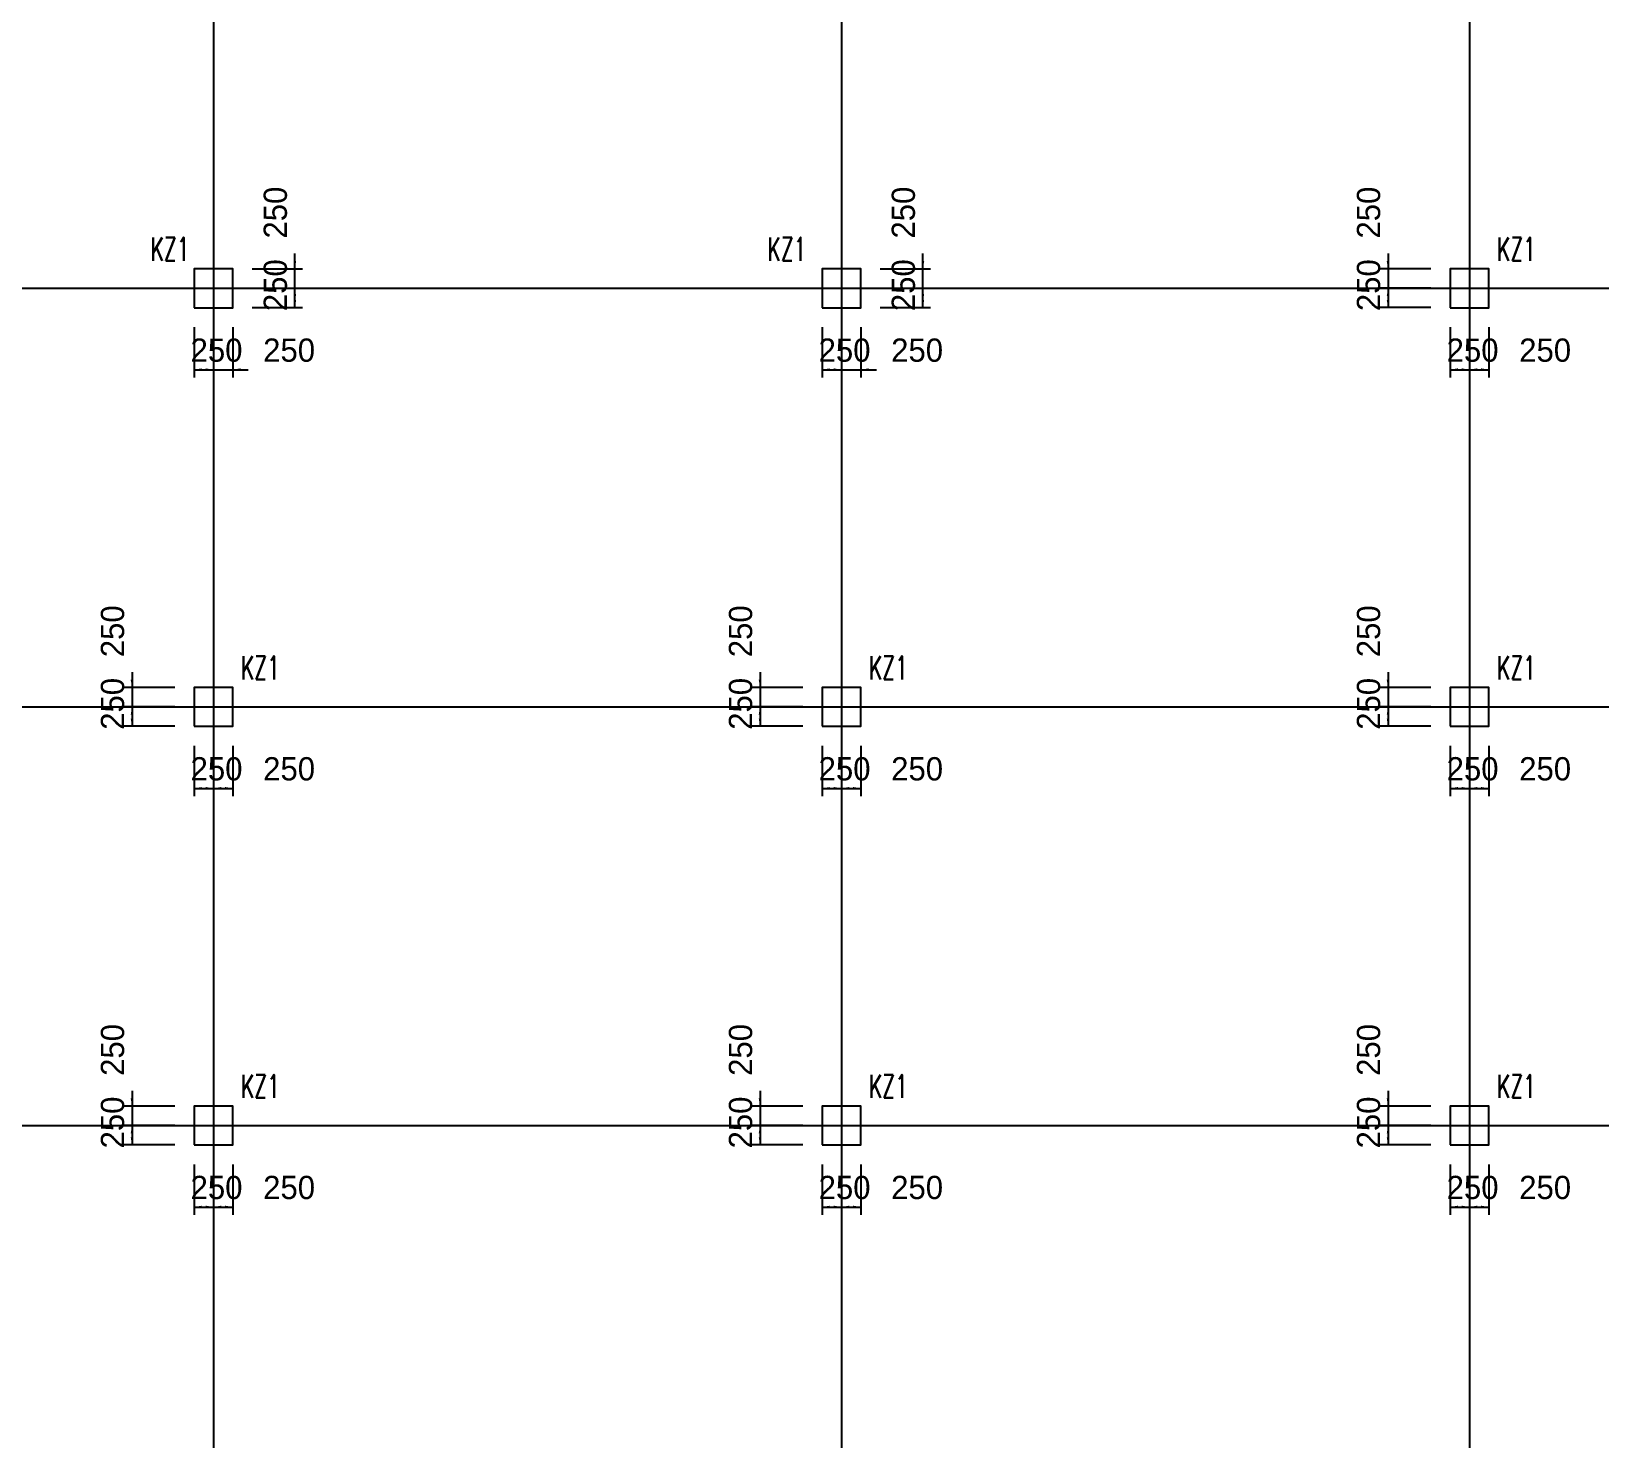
# Model space of a CAD drawing. Extents: x 19107 to 699106, y -67310 to 245688.
# Drawn here: x 536410 to 556637, y 107050 to 125202 of the extents above; entities that cross this region are included whole.
import ezdxf

# ---------------------------------------------------------------- set-up
doc = ezdxf.new("R2010")
doc.units = 0
doc.header["$LTSCALE"] = 100
doc.header["$MEASUREMENT"] = 0
doc.layers.add('DIM', color=3, linetype='Continuous')
doc.layers.add('DOTE', color=253, linetype='Continuous')
doc.layers.add('Select Column Frame Position', color=7, linetype='Continuous', lineweight=0)
doc.styles.get("Standard").update_dxf_attribs({"font": 'standard'})
doc.styles.add('汉字', font='汉字')
doc.dimstyles.get("Standard").update_dxf_attribs({"dimtxt": 300, "dimasz": 100, "dimexe": 100, "dimexo": 250, "dimgap": 100, "dimtad": 0, "dimtoh": 1, "dimdec": 0, "dimdsep": 46, "dimcen": 0.09, "dimclrt": 7, "dimadec": 0, "dimazin": 0, "dimtfac": 1, "dimtdec": 4, "dimtofl": 0, "dimtmove": 0, "dimatfit": 3, "dimfxl": 1, "dimtolj": 1, "dimtzin": 0, "dimarcsym": 0})

# ---------------------------------------------------------------- blocks, each defined once
blk = doc.blocks.new('*D3245')
at = {"layer": 'DIM', "color": 0, "linetype": 'ByBlock', "lineweight": -2}
for p, q in [((537708, 116938), (537708, 116288)), ((538258, 116738), (537608, 116738)), ((538258, 116488), (537608, 116488))]:
    blk.add_line(p, q, dxfattribs=at)
for points in [[(537708, 116738), (537691, 116838), (537725, 116838)], [(537708, 116488), (537725, 116388), (537691, 116388)]]:
    blk.add_solid(points, dxfattribs=at)
at = {"layer": 'DIM', "color": 7, "linetype": 'Continuous', "lineweight": -2, "insert": (537458, 117464), "char_height": 300, "width": 566.67, "attachment_point": 5, "rotation": 90, "style": '汉字'}
blk.add_mtext('250', dxfattribs=at)
blk = doc.blocks.new('*D3611')
at = {"layer": 'DIM', "color": 0, "linetype": 'ByBlock', "lineweight": -2}
for p, q in [((538258, 116488), (537608, 116488)), ((537708, 116488), (537708, 116238)), ((538258, 116238), (537608, 116238))]:
    blk.add_line(p, q, dxfattribs=at)
for points in [[(537708, 116488), (537725, 116388), (537691, 116388)], [(537708, 116238), (537691, 116338), (537725, 116338)]]:
    blk.add_solid(points, dxfattribs=at)
at = {"layer": 'DIM', "color": 7, "linetype": 'Continuous', "lineweight": -2, "insert": (537458, 116528), "char_height": 300, "width": 566.67, "attachment_point": 5, "rotation": 90, "style": '汉字'}
blk.add_mtext('250', dxfattribs=at)
blk = doc.blocks.new('*D3933')
at = {"layer": 'DIM', "color": 0, "linetype": 'ByBlock', "lineweight": -2}
for p, q in [((538508, 115988), (538508, 115338)), ((538758, 115988), (538758, 115338)), ((538508, 115438), (538758, 115438))]:
    blk.add_line(p, q, dxfattribs=at)
for points in [[(538508, 115438), (538608, 115455), (538608, 115421)], [(538758, 115438), (538658, 115421), (538658, 115455)]]:
    blk.add_solid(points, dxfattribs=at)
at = {"layer": 'DIM', "color": 7, "linetype": 'Continuous', "lineweight": -2, "insert": (538798, 115688), "char_height": 300, "width": 566.67, "attachment_point": 5, "style": '汉字'}
blk.add_mtext('250', dxfattribs=at)
blk = doc.blocks.new('*D1663')
at = {"layer": 'DIM', "color": 0, "linetype": 'ByBlock', "lineweight": -2}
for p, q in [((538758, 115988), (538758, 115338)), ((539008, 115988), (539008, 115338)), ((538758, 115438), (539008, 115438))]:
    blk.add_line(p, q, dxfattribs=at)
for points in [[(538758, 115438), (538858, 115455), (538858, 115421)], [(539008, 115438), (538908, 115421), (538908, 115455)]]:
    blk.add_solid(points, dxfattribs=at)
at = {"layer": 'DIM', "color": 7, "linetype": 'Continuous', "lineweight": -2, "insert": (539734, 115688), "char_height": 300, "width": 566.67, "attachment_point": 5, "style": '汉字'}
blk.add_mtext('250', dxfattribs=at)
blk = doc.blocks.new('*D1996')
at = {"layer": 'DIM', "color": 0, "linetype": 'ByBlock', "lineweight": -2}
for p, q in [((537708, 111538), (537708, 110888)), ((538258, 111338), (537608, 111338)), ((538258, 111088), (537608, 111088))]:
    blk.add_line(p, q, dxfattribs=at)
for points in [[(537708, 111338), (537691, 111438), (537725, 111438)], [(537708, 111088), (537725, 110988), (537691, 110988)]]:
    blk.add_solid(points, dxfattribs=at)
at = {"layer": 'DIM', "color": 7, "linetype": 'Continuous', "lineweight": -2, "insert": (537458, 112064), "char_height": 300, "width": 566.67, "attachment_point": 5, "rotation": 90, "style": '汉字'}
blk.add_mtext('250', dxfattribs=at)
blk = doc.blocks.new('*D2348')
at = {"layer": 'DIM', "color": 0, "linetype": 'ByBlock', "lineweight": -2}
for p, q in [((538258, 111088), (537608, 111088)), ((537708, 111088), (537708, 110838)), ((538258, 110838), (537608, 110838))]:
    blk.add_line(p, q, dxfattribs=at)
for points in [[(537708, 111088), (537725, 110988), (537691, 110988)], [(537708, 110838), (537691, 110938), (537725, 110938)]]:
    blk.add_solid(points, dxfattribs=at)
at = {"layer": 'DIM', "color": 7, "linetype": 'Continuous', "lineweight": -2, "insert": (537458, 111128), "char_height": 300, "width": 566.67, "attachment_point": 5, "rotation": 90, "style": '汉字'}
blk.add_mtext('250', dxfattribs=at)
blk = doc.blocks.new('*D2653')
at = {"layer": 'DIM', "color": 0, "linetype": 'ByBlock', "lineweight": -2}
for p, q in [((538508, 110588), (538508, 109938)), ((538758, 110588), (538758, 109938)), ((538508, 110038), (538758, 110038))]:
    blk.add_line(p, q, dxfattribs=at)
for points in [[(538508, 110038), (538608, 110055), (538608, 110021)], [(538758, 110038), (538658, 110021), (538658, 110055)]]:
    blk.add_solid(points, dxfattribs=at)
at = {"layer": 'DIM', "color": 7, "linetype": 'Continuous', "lineweight": -2, "insert": (538798, 110288), "char_height": 300, "width": 566.67, "attachment_point": 5, "style": '汉字'}
blk.add_mtext('250', dxfattribs=at)
blk = doc.blocks.new('*D52')
at = {"layer": 'DIM', "color": 0, "linetype": 'ByBlock', "lineweight": -2}
for p, q in [((538758, 110588), (538758, 109938)), ((539008, 110588), (539008, 109938)), ((538758, 110038), (539008, 110038))]:
    blk.add_line(p, q, dxfattribs=at)
for points in [[(538758, 110038), (538858, 110055), (538858, 110021)], [(539008, 110038), (538908, 110021), (538908, 110055)]]:
    blk.add_solid(points, dxfattribs=at)
at = {"layer": 'DIM', "color": 7, "linetype": 'Continuous', "lineweight": -2, "insert": (539734, 110288), "char_height": 300, "width": 566.67, "attachment_point": 5, "style": '汉字'}
blk.add_mtext('250', dxfattribs=at)
blk = doc.blocks.new('*D295')
at = {"layer": 'DIM', "color": 0, "linetype": 'ByBlock', "lineweight": -2}
for p, q in [((545808, 116938), (545808, 116288)), ((546358, 116738), (545708, 116738)), ((546358, 116488), (545708, 116488))]:
    blk.add_line(p, q, dxfattribs=at)
for points in [[(545808, 116738), (545791, 116838), (545825, 116838)], [(545808, 116488), (545825, 116388), (545791, 116388)]]:
    blk.add_solid(points, dxfattribs=at)
at = {"layer": 'DIM', "color": 7, "linetype": 'Continuous', "lineweight": -2, "insert": (545558, 117464), "char_height": 300, "width": 566.67, "attachment_point": 5, "rotation": 90, "style": '汉字'}
blk.add_mtext('250', dxfattribs=at)
blk = doc.blocks.new('*D650')
at = {"layer": 'DIM', "color": 0, "linetype": 'ByBlock', "lineweight": -2}
for p, q in [((546358, 116488), (545708, 116488)), ((545808, 116488), (545808, 116238)), ((546358, 116238), (545708, 116238))]:
    blk.add_line(p, q, dxfattribs=at)
for points in [[(545808, 116488), (545825, 116388), (545791, 116388)], [(545808, 116238), (545791, 116338), (545825, 116338)]]:
    blk.add_solid(points, dxfattribs=at)
at = {"layer": 'DIM', "color": 7, "linetype": 'Continuous', "lineweight": -2, "insert": (545558, 116528), "char_height": 300, "width": 566.67, "attachment_point": 5, "rotation": 90, "style": '汉字'}
blk.add_mtext('250', dxfattribs=at)
blk = doc.blocks.new('*D3617')
at = {"layer": 'DIM', "color": 0, "linetype": 'ByBlock', "lineweight": -2}
for p, q in [((546608, 115988), (546608, 115338)), ((546858, 115988), (546858, 115338)), ((546608, 115438), (546858, 115438))]:
    blk.add_line(p, q, dxfattribs=at)
for points in [[(546608, 115438), (546708, 115455), (546708, 115421)], [(546858, 115438), (546758, 115421), (546758, 115455)]]:
    blk.add_solid(points, dxfattribs=at)
at = {"layer": 'DIM', "color": 7, "linetype": 'Continuous', "lineweight": -2, "insert": (546898, 115688), "char_height": 300, "width": 566.67, "attachment_point": 5, "style": '汉字'}
blk.add_mtext('250', dxfattribs=at)
blk = doc.blocks.new('*D3977')
at = {"layer": 'DIM', "color": 0, "linetype": 'ByBlock', "lineweight": -2}
for p, q in [((546858, 115988), (546858, 115338)), ((547108, 115988), (547108, 115338)), ((546858, 115438), (547108, 115438))]:
    blk.add_line(p, q, dxfattribs=at)
for points in [[(546858, 115438), (546958, 115455), (546958, 115421)], [(547108, 115438), (547008, 115421), (547008, 115455)]]:
    blk.add_solid(points, dxfattribs=at)
at = {"layer": 'DIM', "color": 7, "linetype": 'Continuous', "lineweight": -2, "insert": (547834, 115688), "char_height": 300, "width": 566.67, "attachment_point": 5, "style": '汉字'}
blk.add_mtext('250', dxfattribs=at)
blk = doc.blocks.new('*D961')
at = {"layer": 'DIM', "color": 0, "linetype": 'ByBlock', "lineweight": -2}
for p, q in [((538508, 121388), (538508, 120738)), ((538758, 121388), (538758, 120738)), ((538508, 120838), (538758, 120838))]:
    blk.add_line(p, q, dxfattribs=at)
for points in [[(538508, 120838), (538608, 120855), (538608, 120821)], [(538758, 120838), (538658, 120821), (538658, 120855)]]:
    blk.add_solid(points, dxfattribs=at)
at = {"layer": 'DIM', "color": 7, "linetype": 'Continuous', "lineweight": -2, "insert": (538798, 121088), "char_height": 300, "width": 566.67, "attachment_point": 5, "style": '汉字'}
blk.add_mtext('250', dxfattribs=at)
blk = doc.blocks.new('*D997')
at = {"layer": 'DIM', "color": 0, "linetype": 'ByBlock', "lineweight": -2}
for p, q in [((538758, 121388), (538758, 120738)), ((539008, 121388), (539008, 120738)), ((538558, 120838), (539208, 120838))]:
    blk.add_line(p, q, dxfattribs=at)
for points in [[(538758, 120838), (538658, 120821), (538658, 120855)], [(539008, 120838), (539108, 120855), (539108, 120821)]]:
    blk.add_solid(points, dxfattribs=at)
at = {"layer": 'DIM', "color": 7, "linetype": 'Continuous', "lineweight": -2, "insert": (539734, 121088), "char_height": 300, "width": 566.67, "attachment_point": 5, "style": '汉字'}
blk.add_mtext('250', dxfattribs=at)
blk = doc.blocks.new('*D1326')
at = {"layer": 'DIM', "color": 0, "linetype": 'ByBlock', "lineweight": -2}
for p, q in [((539258, 121888), (539908, 121888)), ((539808, 121638), (539808, 121888)), ((539258, 121638), (539908, 121638))]:
    blk.add_line(p, q, dxfattribs=at)
for points in [[(539808, 121888), (539825, 121788), (539791, 121788)], [(539808, 121638), (539791, 121738), (539825, 121738)]]:
    blk.add_solid(points, dxfattribs=at)
at = {"layer": 'DIM', "color": 7, "linetype": 'Continuous', "lineweight": -2, "insert": (539558, 121928), "char_height": 300, "width": 566.67, "attachment_point": 5, "rotation": 90, "style": '汉字'}
blk.add_mtext('250', dxfattribs=at)
blk = doc.blocks.new('*D1679')
at = {"layer": 'DIM', "color": 0, "linetype": 'ByBlock', "lineweight": -2}
for p, q in [((539808, 121688), (539808, 122338)), ((539258, 122138), (539908, 122138)), ((539258, 121888), (539908, 121888))]:
    blk.add_line(p, q, dxfattribs=at)
for points in [[(539808, 122138), (539791, 122238), (539825, 122238)], [(539808, 121888), (539825, 121788), (539791, 121788)]]:
    blk.add_solid(points, dxfattribs=at)
at = {"layer": 'DIM', "color": 7, "linetype": 'Continuous', "lineweight": -2, "insert": (539558, 122864), "char_height": 300, "width": 566.67, "attachment_point": 5, "rotation": 90, "style": '汉字'}
blk.add_mtext('250', dxfattribs=at)
blk = doc.blocks.new('*D4652')
at = {"layer": 'DIM', "color": 0, "linetype": 'ByBlock', "lineweight": -2}
for p, q in [((546608, 121388), (546608, 120738)), ((546858, 121388), (546858, 120738)), ((546608, 120838), (546858, 120838))]:
    blk.add_line(p, q, dxfattribs=at)
for points in [[(546608, 120838), (546708, 120855), (546708, 120821)], [(546858, 120838), (546758, 120821), (546758, 120855)]]:
    blk.add_solid(points, dxfattribs=at)
at = {"layer": 'DIM', "color": 7, "linetype": 'Continuous', "lineweight": -2, "insert": (546898, 121088), "char_height": 300, "width": 566.67, "attachment_point": 5, "style": '汉字'}
blk.add_mtext('250', dxfattribs=at)
blk = doc.blocks.new('*D5018')
at = {"layer": 'DIM', "color": 0, "linetype": 'ByBlock', "lineweight": -2}
for p, q in [((546858, 121388), (546858, 120738)), ((547108, 121388), (547108, 120738)), ((546658, 120838), (547308, 120838))]:
    blk.add_line(p, q, dxfattribs=at)
for points in [[(546858, 120838), (546758, 120821), (546758, 120855)], [(547108, 120838), (547208, 120855), (547208, 120821)]]:
    blk.add_solid(points, dxfattribs=at)
at = {"layer": 'DIM', "color": 7, "linetype": 'Continuous', "lineweight": -2, "insert": (547834, 121088), "char_height": 300, "width": 566.67, "attachment_point": 5, "style": '汉字'}
blk.add_mtext('250', dxfattribs=at)
blk = doc.blocks.new('*D35')
at = {"layer": 'DIM', "color": 0, "linetype": 'ByBlock', "lineweight": -2}
for p, q in [((547358, 121888), (548008, 121888)), ((547908, 121638), (547908, 121888)), ((547358, 121638), (548008, 121638))]:
    blk.add_line(p, q, dxfattribs=at)
for points in [[(547908, 121888), (547925, 121788), (547891, 121788)], [(547908, 121638), (547891, 121738), (547925, 121738)]]:
    blk.add_solid(points, dxfattribs=at)
at = {"layer": 'DIM', "color": 7, "linetype": 'Continuous', "lineweight": -2, "insert": (547658, 121928), "char_height": 300, "width": 566.67, "attachment_point": 5, "rotation": 90, "style": '汉字'}
blk.add_mtext('250', dxfattribs=at)
blk = doc.blocks.new('*D394')
at = {"layer": 'DIM', "color": 0, "linetype": 'ByBlock', "lineweight": -2}
for p, q in [((547908, 121688), (547908, 122338)), ((547358, 122138), (548008, 122138)), ((547358, 121888), (548008, 121888))]:
    blk.add_line(p, q, dxfattribs=at)
for points in [[(547908, 122138), (547891, 122238), (547925, 122238)], [(547908, 121888), (547925, 121788), (547891, 121788)]]:
    blk.add_solid(points, dxfattribs=at)
at = {"layer": 'DIM', "color": 7, "linetype": 'Continuous', "lineweight": -2, "insert": (547658, 122864), "char_height": 300, "width": 566.67, "attachment_point": 5, "rotation": 90, "style": '汉字'}
blk.add_mtext('250', dxfattribs=at)
blk = doc.blocks.new('*D3347')
at = {"layer": 'DIM', "color": 0, "linetype": 'ByBlock', "lineweight": -2}
for p, q in [((553908, 122338), (553908, 121688)), ((554458, 122138), (553808, 122138)), ((554458, 121888), (553808, 121888))]:
    blk.add_line(p, q, dxfattribs=at)
for points in [[(553908, 122138), (553891, 122238), (553925, 122238)], [(553908, 121888), (553925, 121788), (553891, 121788)]]:
    blk.add_solid(points, dxfattribs=at)
at = {"layer": 'DIM', "color": 7, "linetype": 'Continuous', "lineweight": -2, "insert": (553658, 122864), "char_height": 300, "width": 566.67, "attachment_point": 5, "rotation": 90, "style": '汉字'}
blk.add_mtext('250', dxfattribs=at)
blk = doc.blocks.new('*D3721')
at = {"layer": 'DIM', "color": 0, "linetype": 'ByBlock', "lineweight": -2}
for p, q in [((554458, 121888), (553808, 121888)), ((553908, 121888), (553908, 121638)), ((554458, 121638), (553808, 121638))]:
    blk.add_line(p, q, dxfattribs=at)
for points in [[(553908, 121888), (553925, 121788), (553891, 121788)], [(553908, 121638), (553891, 121738), (553925, 121738)]]:
    blk.add_solid(points, dxfattribs=at)
at = {"layer": 'DIM', "color": 7, "linetype": 'Continuous', "lineweight": -2, "insert": (553658, 121928), "char_height": 300, "width": 566.67, "attachment_point": 5, "rotation": 90, "style": '汉字'}
blk.add_mtext('250', dxfattribs=at)
blk = doc.blocks.new('*D4047')
at = {"layer": 'DIM', "color": 0, "linetype": 'ByBlock', "lineweight": -2}
for p, q in [((554708, 121388), (554708, 120738)), ((554958, 121388), (554958, 120738)), ((554708, 120838), (554958, 120838))]:
    blk.add_line(p, q, dxfattribs=at)
for points in [[(554708, 120838), (554808, 120855), (554808, 120821)], [(554958, 120838), (554858, 120821), (554858, 120855)]]:
    blk.add_solid(points, dxfattribs=at)
at = {"layer": 'DIM', "color": 7, "linetype": 'Continuous', "lineweight": -2, "insert": (554998, 121088), "char_height": 300, "width": 566.67, "attachment_point": 5, "style": '汉字'}
blk.add_mtext('250', dxfattribs=at)
blk = doc.blocks.new('*D4410')
at = {"layer": 'DIM', "color": 0, "linetype": 'ByBlock', "lineweight": -2}
for p, q in [((554958, 121388), (554958, 120738)), ((555208, 121388), (555208, 120738)), ((554958, 120838), (555208, 120838))]:
    blk.add_line(p, q, dxfattribs=at)
for points in [[(554958, 120838), (555058, 120855), (555058, 120821)], [(555208, 120838), (555108, 120821), (555108, 120855)]]:
    blk.add_solid(points, dxfattribs=at)
at = {"layer": 'DIM', "color": 7, "linetype": 'Continuous', "lineweight": -2, "insert": (555934, 121088), "char_height": 300, "width": 566.67, "attachment_point": 5, "style": '汉字'}
blk.add_mtext('250', dxfattribs=at)
blk = doc.blocks.new('*D625')
at = {"layer": 'DIM', "color": 0, "linetype": 'ByBlock', "lineweight": -2}
for p, q in [((553908, 116938), (553908, 116288)), ((554458, 116738), (553808, 116738)), ((554458, 116488), (553808, 116488))]:
    blk.add_line(p, q, dxfattribs=at)
for points in [[(553908, 116738), (553891, 116838), (553925, 116838)], [(553908, 116488), (553925, 116388), (553891, 116388)]]:
    blk.add_solid(points, dxfattribs=at)
at = {"layer": 'DIM', "color": 7, "linetype": 'Continuous', "lineweight": -2, "insert": (553658, 117464), "char_height": 300, "width": 566.67, "attachment_point": 5, "rotation": 90, "style": '汉字'}
blk.add_mtext('250', dxfattribs=at)
blk = doc.blocks.new('*D3635')
at = {"layer": 'DIM', "color": 0, "linetype": 'ByBlock', "lineweight": -2}
for p, q in [((554458, 116488), (553808, 116488)), ((553908, 116488), (553908, 116238)), ((554458, 116238), (553808, 116238))]:
    blk.add_line(p, q, dxfattribs=at)
for points in [[(553908, 116488), (553925, 116388), (553891, 116388)], [(553908, 116238), (553891, 116338), (553925, 116338)]]:
    blk.add_solid(points, dxfattribs=at)
at = {"layer": 'DIM', "color": 7, "linetype": 'Continuous', "lineweight": -2, "insert": (553658, 116528), "char_height": 300, "width": 566.67, "attachment_point": 5, "rotation": 90, "style": '汉字'}
blk.add_mtext('250', dxfattribs=at)
blk = doc.blocks.new('*D3956')
at = {"layer": 'DIM', "color": 0, "linetype": 'ByBlock', "lineweight": -2}
for p, q in [((554708, 115988), (554708, 115338)), ((554958, 115988), (554958, 115338)), ((554708, 115438), (554958, 115438))]:
    blk.add_line(p, q, dxfattribs=at)
for points in [[(554708, 115438), (554808, 115455), (554808, 115421)], [(554958, 115438), (554858, 115421), (554858, 115455)]]:
    blk.add_solid(points, dxfattribs=at)
at = {"layer": 'DIM', "color": 7, "linetype": 'Continuous', "lineweight": -2, "insert": (554998, 115688), "char_height": 300, "width": 566.67, "attachment_point": 5, "style": '汉字'}
blk.add_mtext('250', dxfattribs=at)
blk = doc.blocks.new('*D4330')
at = {"layer": 'DIM', "color": 0, "linetype": 'ByBlock', "lineweight": -2}
for p, q in [((554958, 115988), (554958, 115338)), ((555208, 115988), (555208, 115338)), ((554958, 115438), (555208, 115438))]:
    blk.add_line(p, q, dxfattribs=at)
for points in [[(554958, 115438), (555058, 115455), (555058, 115421)], [(555208, 115438), (555108, 115421), (555108, 115455)]]:
    blk.add_solid(points, dxfattribs=at)
at = {"layer": 'DIM', "color": 7, "linetype": 'Continuous', "lineweight": -2, "insert": (555934, 115688), "char_height": 300, "width": 566.67, "attachment_point": 5, "style": '汉字'}
blk.add_mtext('250', dxfattribs=at)
blk = doc.blocks.new('*D329')
at = {"layer": 'DIM', "color": 0, "linetype": 'ByBlock', "lineweight": -2}
for p, q in [((545808, 111538), (545808, 110888)), ((546358, 111338), (545708, 111338)), ((546358, 111088), (545708, 111088))]:
    blk.add_line(p, q, dxfattribs=at)
for points in [[(545808, 111338), (545791, 111438), (545825, 111438)], [(545808, 111088), (545825, 110988), (545791, 110988)]]:
    blk.add_solid(points, dxfattribs=at)
at = {"layer": 'DIM', "color": 7, "linetype": 'Continuous', "lineweight": -2, "insert": (545558, 112064), "char_height": 300, "width": 566.67, "attachment_point": 5, "rotation": 90, "style": '汉字'}
blk.add_mtext('250', dxfattribs=at)
blk = doc.blocks.new('*D682')
at = {"layer": 'DIM', "color": 0, "linetype": 'ByBlock', "lineweight": -2}
for p, q in [((546358, 111088), (545708, 111088)), ((545808, 111088), (545808, 110838)), ((546358, 110838), (545708, 110838))]:
    blk.add_line(p, q, dxfattribs=at)
for points in [[(545808, 111088), (545825, 110988), (545791, 110988)], [(545808, 110838), (545791, 110938), (545825, 110938)]]:
    blk.add_solid(points, dxfattribs=at)
at = {"layer": 'DIM', "color": 7, "linetype": 'Continuous', "lineweight": -2, "insert": (545558, 111128), "char_height": 300, "width": 566.67, "attachment_point": 5, "rotation": 90, "style": '汉字'}
blk.add_mtext('250', dxfattribs=at)
blk = doc.blocks.new('*D3647')
at = {"layer": 'DIM', "color": 0, "linetype": 'ByBlock', "lineweight": -2}
for p, q in [((546608, 110588), (546608, 109938)), ((546858, 110588), (546858, 109938)), ((546608, 110038), (546858, 110038))]:
    blk.add_line(p, q, dxfattribs=at)
for points in [[(546608, 110038), (546708, 110055), (546708, 110021)], [(546858, 110038), (546758, 110021), (546758, 110055)]]:
    blk.add_solid(points, dxfattribs=at)
at = {"layer": 'DIM', "color": 7, "linetype": 'Continuous', "lineweight": -2, "insert": (546898, 110288), "char_height": 300, "width": 566.67, "attachment_point": 5, "style": '汉字'}
blk.add_mtext('250', dxfattribs=at)
blk = doc.blocks.new('*D4012')
at = {"layer": 'DIM', "color": 0, "linetype": 'ByBlock', "lineweight": -2}
for p, q in [((546858, 110588), (546858, 109938)), ((547108, 110588), (547108, 109938)), ((546858, 110038), (547108, 110038))]:
    blk.add_line(p, q, dxfattribs=at)
for points in [[(546858, 110038), (546958, 110055), (546958, 110021)], [(547108, 110038), (547008, 110021), (547008, 110055)]]:
    blk.add_solid(points, dxfattribs=at)
at = {"layer": 'DIM', "color": 7, "linetype": 'Continuous', "lineweight": -2, "insert": (547834, 110288), "char_height": 300, "width": 566.67, "attachment_point": 5, "style": '汉字'}
blk.add_mtext('250', dxfattribs=at)
blk = doc.blocks.new('*D4341')
at = {"layer": 'DIM', "color": 0, "linetype": 'ByBlock', "lineweight": -2}
for p, q in [((553908, 111538), (553908, 110888)), ((554458, 111338), (553808, 111338)), ((554458, 111088), (553808, 111088))]:
    blk.add_line(p, q, dxfattribs=at)
for points in [[(553908, 111338), (553891, 111438), (553925, 111438)], [(553908, 111088), (553925, 110988), (553891, 110988)]]:
    blk.add_solid(points, dxfattribs=at)
at = {"layer": 'DIM', "color": 7, "linetype": 'Continuous', "lineweight": -2, "insert": (553658, 112064), "char_height": 300, "width": 566.67, "attachment_point": 5, "rotation": 90, "style": '汉字'}
blk.add_mtext('250', dxfattribs=at)
blk = doc.blocks.new('*D4705')
at = {"layer": 'DIM', "color": 0, "linetype": 'ByBlock', "lineweight": -2}
for p, q in [((554458, 111088), (553808, 111088)), ((553908, 111088), (553908, 110838)), ((554458, 110838), (553808, 110838))]:
    blk.add_line(p, q, dxfattribs=at)
for points in [[(553908, 111088), (553925, 110988), (553891, 110988)], [(553908, 110838), (553891, 110938), (553925, 110938)]]:
    blk.add_solid(points, dxfattribs=at)
at = {"layer": 'DIM', "color": 7, "linetype": 'Continuous', "lineweight": -2, "insert": (553658, 111128), "char_height": 300, "width": 566.67, "attachment_point": 5, "rotation": 90, "style": '汉字'}
blk.add_mtext('250', dxfattribs=at)
blk = doc.blocks.new('*D2377')
at = {"layer": 'DIM', "color": 0, "linetype": 'ByBlock', "lineweight": -2}
for p, q in [((554708, 110588), (554708, 109938)), ((554958, 110588), (554958, 109938)), ((554708, 110038), (554958, 110038))]:
    blk.add_line(p, q, dxfattribs=at)
for points in [[(554708, 110038), (554808, 110055), (554808, 110021)], [(554958, 110038), (554858, 110021), (554858, 110055)]]:
    blk.add_solid(points, dxfattribs=at)
at = {"layer": 'DIM', "color": 7, "linetype": 'Continuous', "lineweight": -2, "insert": (554998, 110288), "char_height": 300, "width": 566.67, "attachment_point": 5, "style": '汉字'}
blk.add_mtext('250', dxfattribs=at)
blk = doc.blocks.new('*D2726')
at = {"layer": 'DIM', "color": 0, "linetype": 'ByBlock', "lineweight": -2}
for p, q in [((554958, 110588), (554958, 109938)), ((555208, 110588), (555208, 109938)), ((554958, 110038), (555208, 110038))]:
    blk.add_line(p, q, dxfattribs=at)
for points in [[(554958, 110038), (555058, 110055), (555058, 110021)], [(555208, 110038), (555108, 110021), (555108, 110055)]]:
    blk.add_solid(points, dxfattribs=at)
at = {"layer": 'DIM', "color": 7, "linetype": 'Continuous', "lineweight": -2, "insert": (555934, 110288), "char_height": 300, "width": 566.67, "attachment_point": 5, "style": '汉字'}
blk.add_mtext('250', dxfattribs=at)

msp = doc.modelspace()

# ---------------------------------------------------------------- linework, layer by layer
at = {"layer": 'DOTE'}
for p, q in [((538758.1, 238913.1), (538758.1, 94087.9)), ((546858.1, 210429.3), (546858.1, 94087.9)), ((554958.1, 210429.3), (554958.1, 88587.9)), ((516558.1, 121887.9), (579258.1, 121887.9)), ((518658.1, 116487.9), (596358.1, 116487.9)), ((524658.1, 111087.9), (596358.1, 111087.9))]:
    msp.add_line(p, q, dxfattribs=at)
at = {"layer": 'Select Column Frame Position', "color": 7, "linetype": 'Continuous', "lineweight": -3}
for points in [[(538508.1, 121637.9), (539008.1, 121637.9), (539008.1, 122137.9), (538508.1, 122137.9), (538508.1, 121637.9)], [(546608.1, 121637.9), (547108.1, 121637.9), (547108.1, 122137.9), (546608.1, 122137.9), (546608.1, 121637.9)], [(554708.1, 121637.9), (555208.1, 121637.9), (555208.1, 122137.9), (554708.1, 122137.9), (554708.1, 121637.9)], [(538508.1, 116237.9), (539008.1, 116237.9), (539008.1, 116737.9), (538508.1, 116737.9), (538508.1, 116237.9)], [(546608.1, 116237.9), (547108.1, 116237.9), (547108.1, 116737.9), (546608.1, 116737.9), (546608.1, 116237.9)], [(554708.1, 116237.9), (555208.1, 116237.9), (555208.1, 116737.9), (554708.1, 116737.9), (554708.1, 116237.9)], [(538508.1, 110837.9), (539008.1, 110837.9), (539008.1, 111337.9), (538508.1, 111337.9), (538508.1, 110837.9)], [(546608.1, 110837.9), (547108.1, 110837.9), (547108.1, 111337.9), (546608.1, 111337.9), (546608.1, 110837.9)], [(554708.1, 110837.9), (555208.1, 110837.9), (555208.1, 111337.9), (554708.1, 111337.9), (554708.1, 110837.9)]]:
    msp.add_lwpolyline(points, dxfattribs=at)

# ---------------------------------------------------------------- texts
at = {"color": 200, "linetype": 'Continuous', "lineweight": -3, "width": 0.7}
for p in [(537949.1, 122244), (545904.4, 122244), (555314.1, 122244), (539114.1, 116844), (547214.1, 116844), (555314.1, 116844), (539114.1, 111444), (547214.1, 111444), (555314.1, 111444)]:
    msp.add_text('KZ1', height=300, dxfattribs=at).set_placement(p)

# ---------------------------------------------------------------- dimensions: what is measured, and where the dimension line sits
at = {"layer": 'DIM', "color": 200}
for p1, p2, picture, middle in [((539008.1, 121887.9), (539008.1, 122137.9), '*D1679', (539558.1, 122356)), ((547108.1, 121887.9), (547108.1, 122137.9), '*D394', (547658.1, 122356)), ((554708.1, 122137.9), (554708.1, 121887.9), '*D3347', (553658.1, 122356)), ((539008.1, 121637.9), (539008.1, 121887.9), '*D1326', (539558.1, 121419.9)), ((547108.1, 121637.9), (547108.1, 121887.9), '*D35', (547658.1, 121419.9)), ((554708.1, 121887.9), (554708.1, 121637.9), '*D3721', (553658.1, 121419.9)), ((538508.1, 121637.9), (538758.1, 121637.9), '*D961', (538290, 121087.9)), ((538758.1, 121637.9), (539008.1, 121637.9), '*D997', (539226.1, 121087.9)), ((546608.1, 121637.9), (546858.1, 121637.9), '*D4652', (546390, 121087.9)), ((546858.1, 121637.9), (547108.1, 121637.9), '*D5018', (547326.1, 121087.9)), ((554708.1, 121637.9), (554958.1, 121637.9), '*D4047', (554490, 121087.9)), ((554958.1, 121637.9), (555208.1, 121637.9), '*D4410', (555426.1, 121087.9)), ((538508.1, 116737.9), (538508.1, 116487.9), '*D3245', (537458.1, 116956)), ((546608.1, 116737.9), (546608.1, 116487.9), '*D295', (545558.1, 116956)), ((554708.1, 116737.9), (554708.1, 116487.9), '*D625', (553658.1, 116956)), ((538508.1, 116487.9), (538508.1, 116237.9), '*D3611', (537458.1, 116019.9)), ((546608.1, 116487.9), (546608.1, 116237.9), '*D650', (545558.1, 116019.9)), ((554708.1, 116487.9), (554708.1, 116237.9), '*D3635', (553658.1, 116019.9)), ((538508.1, 116237.9), (538758.1, 116237.9), '*D3933', (538290, 115687.9)), ((538758.1, 116237.9), (539008.1, 116237.9), '*D1663', (539226.1, 115687.9)), ((546608.1, 116237.9), (546858.1, 116237.9), '*D3617', (546390, 115687.9)), ((546858.1, 116237.9), (547108.1, 116237.9), '*D3977', (547326.1, 115687.9)), ((554708.1, 116237.9), (554958.1, 116237.9), '*D3956', (554490, 115687.9)), ((554958.1, 116237.9), (555208.1, 116237.9), '*D4330', (555426.1, 115687.9)), ((538508.1, 111337.9), (538508.1, 111087.9), '*D1996', (537458.1, 111556)), ((546608.1, 111337.9), (546608.1, 111087.9), '*D329', (545558.1, 111556)), ((554708.1, 111337.9), (554708.1, 111087.9), '*D4341', (553658.1, 111556)), ((538508.1, 111087.9), (538508.1, 110837.9), '*D2348', (537458.1, 110619.9)), ((546608.1, 111087.9), (546608.1, 110837.9), '*D682', (545558.1, 110619.9)), ((554708.1, 111087.9), (554708.1, 110837.9), '*D4705', (553658.1, 110619.9)), ((538508.1, 110837.9), (538758.1, 110837.9), '*D2653', (538290, 110287.9)), ((538758.1, 110837.9), (539008.1, 110837.9), '*D52', (539226.1, 110287.9)), ((546608.1, 110837.9), (546858.1, 110837.9), '*D3647', (546390, 110287.9)), ((546858.1, 110837.9), (547108.1, 110837.9), '*D4012', (547326.1, 110287.9)), ((554708.1, 110837.9), (554958.1, 110837.9), '*D2377', (554490, 110287.9)), ((554958.1, 110837.9), (555208.1, 110837.9), '*D2726', (555426.1, 110287.9))]:
    dim = msp.add_aligned_dim(p1=p1, p2=p2, distance=-800, dimstyle='Standard', dxfattribs=at)
    dim.commit()
    dim.dimension.update_dxf_attribs({"geometry": picture, "text_midpoint": middle})

doc.saveas('drawing.dxf')
